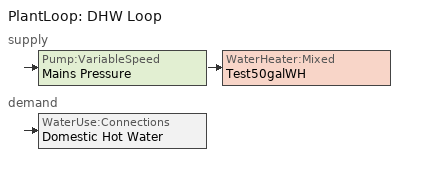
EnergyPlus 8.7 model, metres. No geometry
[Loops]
PlantLoop 'DHW Loop'
 supply: Pump:VariableSpeed 'Mains Pressure' > WaterHeater:Mixed 'Test50galWH'
 demand: WaterUse:Connections 'Domestic Hot Water'
[Building]
NONE: North Axis {deg}=0; Terrain=Suburbs; Loads Convergence Tolerance Value=0.04; Temperature Convergence Tolerance Value {deltaC}=0.4; Solar Distribution=FullExterior; Maximum Number of Warmup Days=25; Minimum Number of Warmup Days=6
[Site:WaterMainsTemperature]
Calculation Method=Schedule; Temperature Schedule=Tmains
[Sizing:Plant]
DHW Loop: Loop Type=Heating; Design Loop Exit Temperature {C}=52.6667; Loop Design Temperature Difference {deltaC}=5.55556
[Pump:VariableSpeed]
Mains Pressure: Design Maximum Flow Rate {m3/s}=0.01; Design Pump Head {Pa}=1; Design Power Consumption {W}=0; Motor Efficiency=1; Fraction of Motor Inefficiencies to Fluid Stream=0; Coefficient 1 of the Part Load Performance Curve=0; Coefficient 2 of the Part Load Performance Curve=1; Coefficient 3 of the Part Load Performance Curve=0; Coefficient 4 of the Part Load Performance Curve=0; Design Minimum Flow Rate {m3/s}=0; Pump Control Type=Intermittent
[WaterHeater:Mixed]
Test50galWH: Tank Volume {m3}=0.170344; Setpoint Temperature Schedule=WHSetpoint; Deadband Temperature Difference {deltaC}=5.556; Maximum Temperature Limit {C}=99; Heater Control Type=Cycle; Heater Maximum Capacity {W}=4500; Heater Minimum Capacity {W}=0; Heater Ignition Minimum Flow Rate {m3/s}=0; Heater Ignition Delay {s}=0; Heater Fuel Type=Electricity; Heater Thermal Efficiency=1; Off Cycle Parasitic Fuel Consumption Rate {W}=0; Off Cycle Parasitic Fuel Type=Electricity; Off Cycle Parasitic Heat Fraction to Tank=0; On Cycle Parasitic Fuel Consumption Rate {W}=0; On Cycle Parasitic Fuel Type=Electricity; On Cycle Parasitic Heat Fraction to Tank=0; Ambient Temperature Indicator=Schedule; Ambient Temperature Schedule=Tamb; Off Cycle Loss Coefficient to Ambient Temperature {W/K}=1.3233; Off Cycle Loss Fraction to Zone=1; On Cycle Loss Coefficient to Ambient Temperature {W/K}=1.3233; On Cycle Loss Fraction to Zone=1; Cold Water Supply Temperature Schedule=Tmains; Use Side Effectiveness=1; Source Side Effectiveness=1; Use Side Design Flow Rate {m3/s}=autosize; Source Side Design Flow Rate {m3/s}=autosize; Indirect Water Heating Recovery Time {hr}=1.5
[PlantLoop]
DHW Loop: Fluid Type=Water; Plant Equipment Operation Scheme=DHW Loop Operation; Maximum Loop Temperature {C}=99; Minimum Loop Temperature {C}=0; Maximum Loop Flow Rate {m3/s}=0.01; Minimum Loop Flow Rate {m3/s}=0; Plant Loop Volume {m3}=0.003; Load Distribution Scheme=Optimal
[PlantEquipmentList]
DHW Plant Equipment: Test50galWH
[PlantEquipmentOperation:HeatingLoad]
DHW Control Scheme: Load Range 1 Lower Limit {W}=0; Load Range 1 Upper Limit {W}=1000000000000000; Range 1 Equipment List=DHW Plant Equipment
[PlantEquipmentOperationSchemes]
DHW Loop Operation: Control Scheme 1=DHW Control Scheme; Control Scheme 1 Schedule=AlwaysOn
[SetpointManager:Scheduled]
DHW Loop Setpoint Manager_1: Control Variable=Temperature; Schedule=DHWSupplySetpoint; Setpoint Node or NodeList=DHW Supply Outlet Node
[WaterUse:Equipment] Peak Flow Rate {m3/s}=6.24593e-05
Name | Flow Rate Fraction Schedule | Target Temperature Schedule
Shower_hw | Showers | MixedSetpoint
Sinks_hw | Sinks | MixedSetpoint
Baths_hw | Baths | MixedSetpoint
ClothesWasher_hw | ClothesWasher | WHSetpoint
Dishwasher_hw | Dishwasher | WHSetpoint
[WaterUse:Connections]
Domestic Hot Water: Drain Water Heat Exchanger Type=None; Water Use Equipment 1=Shower_hw; Water Use Equipment 2=Sinks_hw; Water Use Equipment 3=Baths_hw; Water Use Equipment 4=ClothesWasher_hw; Water Use Equipment 5=Dishwasher_hw
[Schedule:Constant]
Name | Hourly Value
WHSetpoint; DHWSupplySetpoint | 51.667
MixedSetpoint | 43.333
Tamb | 19.722
Tmains | 14.444
AlwaysOn | 1
[Schedule:File] File=C:\WaterHeaterPythonModel\data_files\draw.csv; Rows to Skip at Top=1; Number of Hours of Data=8760; Column Separator=Comma; Interpolate to Timestep=No; Minutes per Item=1
Name | Column Number
Showers | 1
Sinks | 2
Baths | 5
ClothesWasher | 3
Dishwasher | 4
